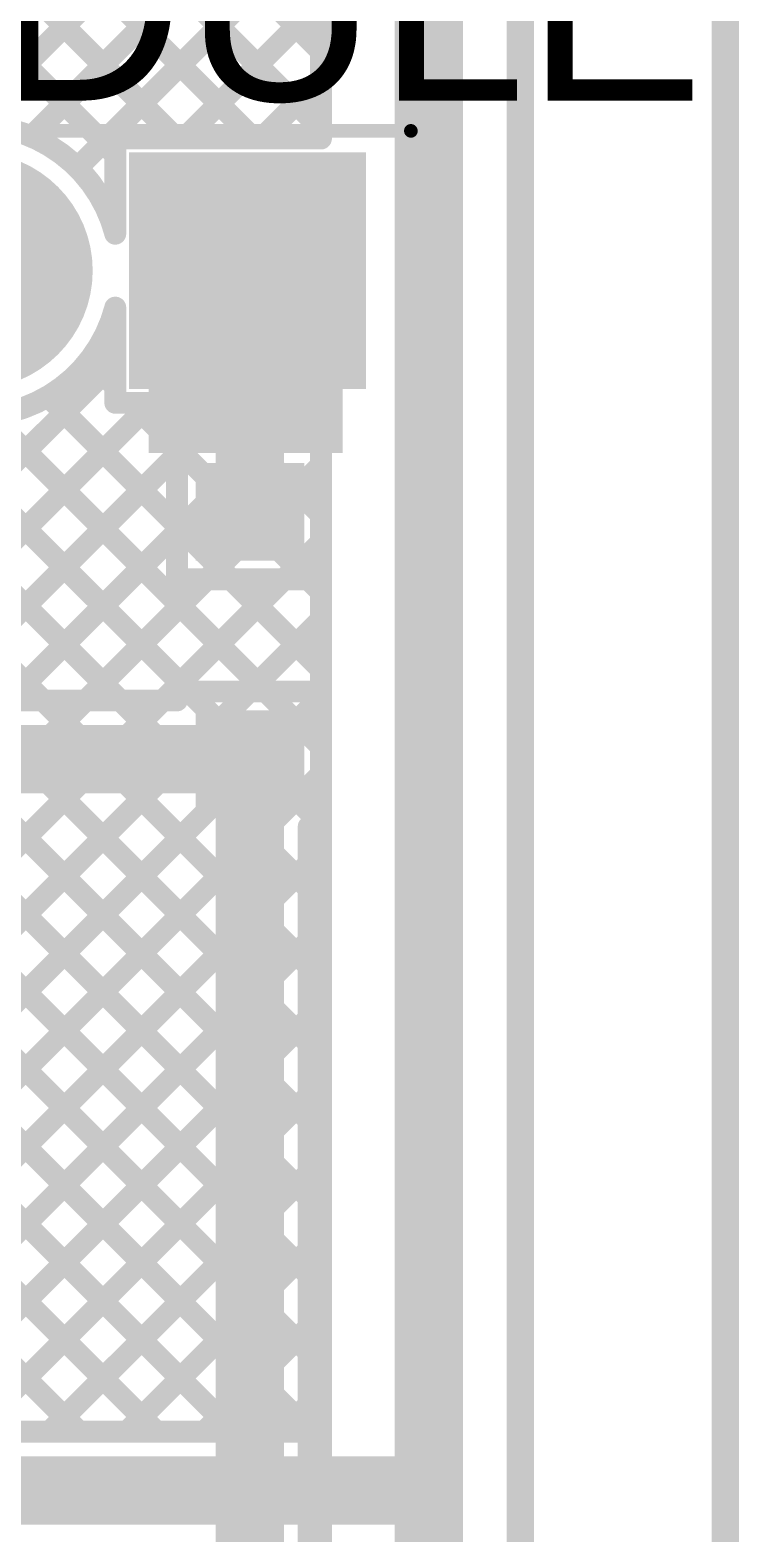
# Model space of a CAD drawing. Header units: millimetres. Extents: x -0.01 to 3.73, y -0.01 to 3.05.
# Drawn here: x 3.442 to 3.701, y 1.925 to 2.476 of the extents above; entities that cross this region are included whole.
import ezdxf

# ---------------------------------------------------------------- set-up
doc = ezdxf.new("R2010")
doc.units = ezdxf.units.MM
doc.header["$MEASUREMENT"] = 0
for name, color, linetype in [('BottomLayer', 5, 'Continuous'), ('BottomPaste', 16, 'Continuous'), ('BottomSolder', 6, 'Continuous'), ('Mechanical1', 6, 'Continuous'), ('Mechanical2', 216, 'Continuous'), ('MultiLayer', 9, 'Continuous'), ('PadHoleLayer', 156, 'Continuous'), ('TopLayer', 1, 'Continuous'), ('TopOverlay', 2, 'Continuous'), ('TopSolder', 216, 'Continuous'), ('ViaHoleLayer', 16, 'Continuous')]:
    doc.layers.add(name, color=color, linetype=linetype)
doc.styles.add('Arial', font='', dxfattribs={"height": 0.2})
doc.styles.get('Arial').set_extended_font_data('Arial')

# ---------------------------------------------------------------- blocks, each defined once
blk = doc.blocks.new('HC_12_M______8')
at = {"layer": 'BottomLayer'}
blk.add_hatch(color=5, dxfattribs=at).paths.add_polyline_path([(0.01181, -0.02047), (0.09055, -0.02047), (0.09055, -0.09921), (0.01181, -0.09921)])
h = blk.add_hatch(color=5, dxfattribs=at)
edge = h.paths.add_edge_path()
edge.add_arc((0.05118, -0.15984), 0.03937, 0, 360)
at = {"layer": 'BottomSolder'}
blk.add_hatch(color=6, dxfattribs=at).paths.add_polyline_path([(0.00781, -0.01647), (0.09455, -0.01647), (0.09455, -0.10321), (0.00781, -0.10321)])
h = blk.add_hatch(color=6, dxfattribs=at)
edge = h.paths.add_edge_path()
edge.add_arc((0.05118, -0.15984), 0.04337, 0, 360)
at = {"layer": 'MultiLayer'}
blk.add_hatch(color=9, dxfattribs=at).paths.add_polyline_path([(0.01181, -0.02047), (0.09055, -0.02047), (0.09055, -0.09921), (0.01181, -0.09921)])
h = blk.add_hatch(color=9, dxfattribs=at)
edge = h.paths.add_edge_path()
edge.add_arc((0.05118, -0.15984), 0.03937, 0, 360)
at = {"layer": 'PadHoleLayer'}
h = blk.add_hatch(color=156, dxfattribs=at)
edge = h.paths.add_edge_path()
edge.add_arc((0.05118, -0.05984), 0.01969, 0, 360)
at = {"layer": 'TopLayer'}
blk.add_hatch(color=1, dxfattribs=at).paths.add_polyline_path([(0.01181, -0.02047), (0.09055, -0.02047), (0.09055, -0.09921), (0.01181, -0.09921)])
h = blk.add_hatch(color=1, dxfattribs=at)
edge = h.paths.add_edge_path()
edge.add_arc((0.05118, -0.15984), 0.03937, 0, 360)
at = {"layer": 'TopOverlay'}
blk.add_hatch(color=2, dxfattribs=at).paths.add_polyline_path([(0.09398, -0.096), (0.11797, -0.096), (0.11797, -0.025), (0.09398, -0.025)])
at = {"layer": 'TopSolder'}
blk.add_hatch(color=216, dxfattribs=at).paths.add_polyline_path([(0.00781, -0.01647), (0.09455, -0.01647), (0.09455, -0.10321), (0.00781, -0.10321)])
h = blk.add_hatch(color=216, dxfattribs=at)
edge = h.paths.add_edge_path()
edge.add_arc((0.05118, -0.15984), 0.04337, 0, 360)
at = {"layer": 'TopOverlay', "const_width": 0.005}
for points in [[(0, -0.51968), (0, 0)], [(1.07874, 0), (0, 0)]]:
    blk.add_lwpolyline(points, dxfattribs=at)
at = {"layer": 'TopOverlay', "const_width": 0.0025}
blk.add_lwpolyline([(-0.00125, 0, 1), (0.00125, 0, 1)], format="xyb", close=True, dxfattribs=at)
blk.add_lwpolyline([(-0.00125, 0, 1), (0.00125, 0, 1)], format="xyb", close=True, dxfattribs=at)
blk = doc.blocks.new('SOD_323_B_140')
at = {"layer": 'BottomLayer'}
for points in [[(-0.02953, -0.01772), (-0.06102, -0.01772), (-0.06102, 0.01772), (-0.02953, 0.01772)], [(0.06102, -0.01772), (0.02953, -0.01772), (0.02953, 0.01772), (0.06102, 0.01772)]]:
    blk.add_hatch(color=5, dxfattribs=at).paths.add_polyline_path(points)
at = {"layer": 'BottomPaste'}
for points in [[(-0.02953, -0.01772), (-0.06102, -0.01772), (-0.06102, 0.01772), (-0.02953, 0.01772)], [(0.06102, -0.01772), (0.02953, -0.01772), (0.02953, 0.01772), (0.06102, 0.01772)]]:
    blk.add_hatch(color=16, dxfattribs=at).paths.add_polyline_path(points)
at = {"layer": 'BottomSolder'}
for points in [[(-0.02736, -0.01988), (-0.06319, -0.01988), (-0.06319, 0.01988), (-0.02736, 0.01988)], [(0.06319, -0.01988), (0.02736, -0.01988), (0.02736, 0.01988), (0.06319, 0.01988)]]:
    blk.add_hatch(color=6, dxfattribs=at).paths.add_polyline_path(points)

msp = doc.modelspace()

# ---------------------------------------------------------------- hatches: boundary and pattern name
at = {"layer": 'BottomLayer'}
h = msp.add_hatch(color=5, dxfattribs=at)
edge = h.paths.add_edge_path()
edge.add_arc((3.5875, 1.942), 0.01181, 0, 360)
at = {"layer": 'TopLayer'}
h = msp.add_hatch(color=1, dxfattribs=at)
edge = h.paths.add_edge_path()
edge.add_arc((3.5875, 1.942), 0.01181, 0, 360)
at = {"layer": 'ViaHoleLayer'}
h = msp.add_hatch(color=16, dxfattribs=at)
edge = h.paths.add_edge_path()
edge.add_arc((3.5875, 1.942), 0.00591, 0, 360)

# ---------------------------------------------------------------- linework, layer by layer
at = {"layer": 'BottomLayer'}
for points, const_width in [([(3.52107, 2.38756), (3.522, 2.38663)], 0.025), ([(3.522, 2.29928), (3.522, 2.38663)], 0.025), ([(3.4727, 2.33919), (3.4727, 2.37404)], 0.008), ([(3.36523, 2.36781), (3.49957, 2.23347)], 0.008), ([(3.34874, 2.23022), (3.4727, 2.35418)], 0.008), ([(3.35328, 2.35147), (3.47453, 2.23022)], 0.008), ([(3.46316, 2.35474), (3.4727, 2.34519)], 0.008), ([(3.33518, 2.34129), (3.44625, 2.23022)], 0.008), ([(3.44808, 2.34153), (3.49528, 2.29432)], 0.008), ([(3.37703, 2.23022), (3.48599, 2.33919)], 0.008), ([(3.42682, 2.3345), (3.52785, 2.23347)], 0.008), ([(3.4727, 2.33919), (3.5005, 2.33919)], 0.008), ([(3.4787, 2.33919), (3.49528, 2.32261)], 0.008), ([(3.5005, 2.32402), (3.5005, 2.33919)], 0.008), ([(3.49528, 2.32402), (3.5005, 2.32402)], 0.008), ([(3.49528, 2.27453), (3.49528, 2.32402)], 0.008), ([(3.49528, 2.3202), (3.49911, 2.32402)], 0.008), ([(3.40531, 2.23022), (3.49528, 2.3202)], 0.008), ([(3.4336, 2.23022), (3.49528, 2.29191)], 0.008), ([(3.46188, 2.23022), (3.50618, 2.27453)], 0.008), ([(3.49017, 2.23022), (3.53447, 2.27453)], 0.008), ([(3.49528, 2.27453), (3.548, 2.27453)], 0.008), ([(3.51508, 2.27453), (3.548, 2.24161)], 0.008), ([(3.54337, 2.27453), (3.548, 2.26989)], 0.008), ([(3.548, 2.23347), (3.548, 2.27453)], 0.008), ([(3.5217, 2.23347), (3.548, 2.25977)], 0.008), ([(3.00791, 2.23022), (3.49528, 2.23022)], 0.008), ([(3.49528, 2.23347), (3.548, 2.23347)], 0.008), ([(3.49528, 2.23022), (3.49528, 2.23347)], 0.008), ([(2.999, 2.20872), (3.522, 2.20872)], 0.025), ([(3.522, 1.775), (3.522, 2.20872)], 0.025), ([(3.5435, 2.18398), (3.548, 2.18398)], 0.008), ([(3.5435, 1.775), (3.5435, 2.18398)], 0.008), ([(3.548, 0.1162), (3.548, 2.18398)], 0.008), ([(3.5435, 2.17042), (3.548, 2.17492)], 0.008), ([(3.5435, 2.16126), (3.548, 2.15676)], 0.008), ([(3.5435, 2.14214), (3.548, 2.14664)], 0.008), ([(3.5435, 2.13297), (3.548, 2.12847)], 0.008), ([(3.5435, 2.11385), (3.548, 2.11835)], 0.008), ([(3.5435, 2.10469), (3.548, 2.10019)], 0.008), ([(3.5435, 2.08557), (3.548, 2.09007)], 0.008), ([(3.5435, 2.0764), (3.548, 2.0719)], 0.008), ([(3.5435, 2.05728), (3.548, 2.06178)], 0.008), ([(3.5435, 2.04812), (3.548, 2.04362)], 0.008), ([(3.5435, 2.029), (3.548, 2.0335)], 0.008), ([(3.5435, 2.01983), (3.548, 2.01533)], 0.008), ([(3.5435, 2.00072), (3.548, 2.00522)], 0.008), ([(3.5435, 1.99155), (3.548, 1.98705)], 0.008), ([(3.5435, 1.97243), (3.548, 1.97693)], 0.008), ([(3.5435, 1.96327), (3.548, 1.95877)], 0.008), ([(3.5435, 1.94415), (3.548, 1.94865)], 0.008), ([(3.5435, 1.93498), (3.548, 1.93048)], 0.008)]:
    msp.add_lwpolyline(points, dxfattribs=dict(at, const_width=const_width))
for points, const_width in [([(3.51482, 2.38756, 1), (3.52732, 2.38756, 1)], 0.0125), ([(3.51575, 2.38663, 1), (3.52825, 2.38663, 1)], 0.0125), ([(3.51575, 2.38663, 1), (3.52825, 2.38663, 1)], 0.0125), ([(3.4707, 2.37404, 1), (3.4747, 2.37404, 1)], 0.004), ([(3.4707, 2.37404, 1), (3.4747, 2.37404, 1)], 0.004), ([(3.46116, 2.35474, 1), (3.46516, 2.35474, 1)], 0.004), ([(3.4707, 2.35418, 1), (3.4747, 2.35418, 1)], 0.004), ([(3.44608, 2.34153, 1), (3.45008, 2.34153, 1)], 0.004), ([(3.4707, 2.34519, 1), (3.4747, 2.34519, 1)], 0.004), ([(3.4707, 2.33919, 1), (3.4747, 2.33919, 1)], 0.004), ([(3.4707, 2.33919, 1), (3.4747, 2.33919, 1)], 0.004), ([(3.4767, 2.33919, 1), (3.4807, 2.33919, 1)], 0.004), ([(3.48399, 2.33919, 1), (3.48799, 2.33919, 1)], 0.004), ([(3.4985, 2.33919, 1), (3.5025, 2.33919, 1)], 0.004), ([(3.4985, 2.33919, 1), (3.5025, 2.33919, 1)], 0.004), ([(3.49328, 2.32402, 1), (3.49728, 2.32402, 1)], 0.004), ([(3.49328, 2.32402, 1), (3.49728, 2.32402, 1)], 0.004), ([(3.49711, 2.32402, 1), (3.50111, 2.32402, 1)], 0.004), ([(3.4985, 2.32402, 1), (3.5025, 2.32402, 1)], 0.004), ([(3.4985, 2.32402, 1), (3.5025, 2.32402, 1)], 0.004), ([(3.49328, 2.32261, 1), (3.49728, 2.32261, 1)], 0.004), ([(3.49328, 2.3202, 1), (3.49728, 2.3202, 1)], 0.004), ([(3.49328, 2.3202, 1), (3.49728, 2.3202, 1)], 0.004), ([(3.51575, 2.29928, 1), (3.52825, 2.29928, 1)], 0.0125), ([(3.49328, 2.29432, 1), (3.49728, 2.29432, 1)], 0.004), ([(3.49328, 2.29191, 1), (3.49728, 2.29191, 1)], 0.004), ([(3.49328, 2.27453, 1), (3.49728, 2.27453, 1)], 0.004), ([(3.49328, 2.27453, 1), (3.49728, 2.27453, 1)], 0.004), ([(3.50418, 2.27453, 1), (3.50818, 2.27453, 1)], 0.004), ([(3.51308, 2.27453, 1), (3.51708, 2.27453, 1)], 0.004), ([(3.53247, 2.27453, 1), (3.53647, 2.27453, 1)], 0.004), ([(3.54137, 2.27453, 1), (3.54537, 2.27453, 1)], 0.004), ([(3.546, 2.27453, 1), (3.55, 2.27453, 1)], 0.004), ([(3.546, 2.27453, 1), (3.55, 2.27453, 1)], 0.004), ([(3.546, 2.26989, 1), (3.55, 2.26989, 1)], 0.004), ([(3.546, 2.25977, 1), (3.55, 2.25977, 1)], 0.004), ([(3.546, 2.24161, 1), (3.55, 2.24161, 1)], 0.004), ([(3.44425, 2.23022, 1), (3.44825, 2.23022, 1)], 0.004), ([(3.45988, 2.23022, 1), (3.46388, 2.23022, 1)], 0.004), ([(3.47253, 2.23022, 1), (3.47653, 2.23022, 1)], 0.004), ([(3.48817, 2.23022, 1), (3.49217, 2.23022, 1)], 0.004), ([(3.49328, 2.23347, 1), (3.49728, 2.23347, 1)], 0.004), ([(3.49328, 2.23347, 1), (3.49728, 2.23347, 1)], 0.004), ([(3.49328, 2.23022, 1), (3.49728, 2.23022, 1)], 0.004), ([(3.49328, 2.23022, 1), (3.49728, 2.23022, 1)], 0.004), ([(3.49757, 2.23347, 1), (3.50157, 2.23347, 1)], 0.004), ([(3.5197, 2.23347, 1), (3.5237, 2.23347, 1)], 0.004), ([(3.52585, 2.23347, 1), (3.52985, 2.23347, 1)], 0.004), ([(3.546, 2.23347, 1), (3.55, 2.23347, 1)], 0.004), ([(3.546, 2.23347, 1), (3.55, 2.23347, 1)], 0.004), ([(3.51575, 2.20872, 1), (3.52825, 2.20872, 1)], 0.0125), ([(3.51575, 2.20872, 1), (3.52825, 2.20872, 1)], 0.0125), ([(3.5415, 2.18398, 1), (3.5455, 2.18398, 1)], 0.004), ([(3.5415, 2.18398, 1), (3.5455, 2.18398, 1)], 0.004), ([(3.546, 2.18398, 1), (3.55, 2.18398, 1)], 0.004), ([(3.546, 2.18398, 1), (3.55, 2.18398, 1)], 0.004), ([(3.546, 2.17492, 1), (3.55, 2.17492, 1)], 0.004), ([(3.5415, 2.17042, 1), (3.5455, 2.17042, 1)], 0.004), ([(3.5415, 2.16126, 1), (3.5455, 2.16126, 1)], 0.004), ([(3.546, 2.15676, 1), (3.55, 2.15676, 1)], 0.004), ([(3.5415, 2.14214, 1), (3.5455, 2.14214, 1)], 0.004), ([(3.546, 2.14664, 1), (3.55, 2.14664, 1)], 0.004), ([(3.5415, 2.13297, 1), (3.5455, 2.13297, 1)], 0.004), ([(3.546, 2.12847, 1), (3.55, 2.12847, 1)], 0.004), ([(3.546, 2.11835, 1), (3.55, 2.11835, 1)], 0.004), ([(3.5415, 2.11385, 1), (3.5455, 2.11385, 1)], 0.004), ([(3.5415, 2.10469, 1), (3.5455, 2.10469, 1)], 0.004), ([(3.546, 2.10019, 1), (3.55, 2.10019, 1)], 0.004), ([(3.546, 2.09007, 1), (3.55, 2.09007, 1)], 0.004), ([(3.5415, 2.08557, 1), (3.5455, 2.08557, 1)], 0.004), ([(3.5415, 2.0764, 1), (3.5455, 2.0764, 1)], 0.004), ([(3.546, 2.0719, 1), (3.55, 2.0719, 1)], 0.004), ([(3.546, 2.06178, 1), (3.55, 2.06178, 1)], 0.004), ([(3.5415, 2.05728, 1), (3.5455, 2.05728, 1)], 0.004), ([(3.5415, 2.04812, 1), (3.5455, 2.04812, 1)], 0.004), ([(3.546, 2.04362, 1), (3.55, 2.04362, 1)], 0.004), ([(3.546, 2.0335, 1), (3.55, 2.0335, 1)], 0.004), ([(3.5415, 2.029, 1), (3.5455, 2.029, 1)], 0.004), ([(3.5415, 2.01983, 1), (3.5455, 2.01983, 1)], 0.004), ([(3.546, 2.01533, 1), (3.55, 2.01533, 1)], 0.004), ([(3.546, 2.00522, 1), (3.55, 2.00522, 1)], 0.004), ([(3.5415, 2.00072, 1), (3.5455, 2.00072, 1)], 0.004), ([(3.5415, 1.99155, 1), (3.5455, 1.99155, 1)], 0.004), ([(3.546, 1.98705, 1), (3.55, 1.98705, 1)], 0.004), ([(3.546, 1.97693, 1), (3.55, 1.97693, 1)], 0.004), ([(3.5415, 1.97243, 1), (3.5455, 1.97243, 1)], 0.004), ([(3.5415, 1.96327, 1), (3.5455, 1.96327, 1)], 0.004), ([(3.546, 1.95877, 1), (3.55, 1.95877, 1)], 0.004), ([(3.5415, 1.94415, 1), (3.5455, 1.94415, 1)], 0.004), ([(3.546, 1.94865, 1), (3.55, 1.94865, 1)], 0.004), ([(3.5415, 1.93498, 1), (3.5455, 1.93498, 1)], 0.004), ([(3.546, 1.93048, 1), (3.55, 1.93048, 1)], 0.004)]:
    msp.add_lwpolyline(points, format="xyb", close=True, dxfattribs=dict(at, const_width=const_width))
at = {"layer": 'BottomLayer', "const_width": 0.008}
msp.add_lwpolyline([(3.4727, 2.37404, -0.804246), (3.36853, 2.3782)], format="xyb", dxfattribs=at)
at = {"layer": 'Mechanical1', "const_width": 0.01}
msp.add_lwpolyline([(3.696, 1.66744), (3.696, 2.945)], dxfattribs=at)
at = {"layer": 'Mechanical2', "const_width": 0.01}
msp.add_lwpolyline([(3.621, 2.945), (3.621, 0)], dxfattribs=at)
at = {"layer": 'TopLayer'}
for points, const_width in [([(3.05675, 2.846), (3.4727, 2.43004)], 0.008), ([(3.08503, 2.846), (3.4951, 2.43593)], 0.008), ([(3.11331, 2.846), (3.52338, 2.43593)], 0.008), ([(3.548, 2.43593), (3.548, 2.7315)], 0.008), ([(3.5875, 1.942), (3.5875, 2.6925)], 0.025), ([(3.44203, 2.43664), (3.548, 2.54262)], 0.008), ([(3.41793, 2.44084), (3.48814, 2.51104)], 0.008), ([(3.45889, 2.42522), (3.548, 2.51433)], 0.008), ([(3.47656, 2.51104), (3.548, 2.4396)], 0.008), ([(3.50398, 2.5119), (3.548, 2.46788)], 0.008), ([(3.49788, 2.43593), (3.548, 2.48605)], 0.008), ([(3.52616, 2.43593), (3.548, 2.45777)], 0.008), ([(3.4727, 2.40108), (3.4727, 2.43593)], 0.008), ([(3.4727, 2.43593), (3.548, 2.43593)], 0.008), ([(3.47025, 2.4083), (3.4727, 2.41075)], 0.008), ([(3.4727, 2.33919), (3.4727, 2.37404)], 0.008), ([(3.36523, 2.36781), (3.548, 2.18504)], 0.008), ([(3.26044, 2.35946), (3.548, 2.0719)], 0.008), ([(3.08102, 1.9625), (3.4727, 2.35418)], 0.008), ([(3.35328, 2.35147), (3.548, 2.15676)], 0.008), ([(3.46316, 2.35474), (3.4727, 2.34519)], 0.008), ([(3.24569, 2.34592), (3.548, 2.04362)], 0.008), ([(3.30686, 2.34132), (3.548, 2.10019)], 0.008), ([(3.33518, 2.34129), (3.548, 2.12847)], 0.008), ([(3.44808, 2.34153), (3.548, 2.24161)], 0.008), ([(3.1093, 1.9625), (3.48599, 2.33919)], 0.008), ([(3.13759, 1.9625), (3.51428, 2.33919)], 0.008), ([(3.16587, 1.9625), (3.54256, 2.33919)], 0.008), ([(3.42682, 2.3345), (3.548, 2.21332)], 0.008), ([(3.4727, 2.33919), (3.548, 2.33919)], 0.008), ([(3.4787, 2.33919), (3.548, 2.26989)], 0.008), ([(3.50699, 2.33919), (3.548, 2.29818)], 0.008), ([(3.53527, 2.33919), (3.548, 2.32646)], 0.008), ([(3.548, 1.9625), (3.548, 2.33919)], 0.008), ([(3.24253, 2.3208), (3.548, 2.01533)], 0.008), ([(3.19416, 1.9625), (3.548, 2.31634)], 0.008), ([(3.23223, 2.30282), (3.548, 1.98705)], 0.008), ([(3.21809, 2.28868), (3.54427, 1.9625)], 0.008), ([(3.22244, 1.9625), (3.548, 2.28806)], 0.008), ([(3.14541, 2.2765), (3.45941, 1.9625)], 0.008), ([(3.1737, 2.2765), (3.4877, 1.9625)], 0.008), ([(3.2015, 2.27698), (3.51598, 1.9625)], 0.008), ([(3.25073, 1.9625), (3.548, 2.25977)], 0.008), ([(3.27901, 1.9625), (3.548, 2.23149)], 0.008), ([(3.30729, 1.9625), (3.548, 2.20321)], 0.008), ([(3.33558, 1.9625), (3.548, 2.17492)], 0.008), ([(3.36386, 1.9625), (3.548, 2.14664)], 0.008), ([(3.39215, 1.9625), (3.548, 2.11835)], 0.008), ([(3.42043, 1.9625), (3.548, 2.09007)], 0.008), ([(3.44872, 1.9625), (3.548, 2.06178)], 0.008), ([(3.477, 1.9625), (3.548, 2.0335)], 0.008), ([(3.50528, 1.9625), (3.548, 2.00522)], 0.008), ([(3.53357, 1.9625), (3.548, 1.97693)], 0.008), ([(1.678, 1.9625), (3.548, 1.9625)], 0.008), ([(1.654, 1.941), (3.5865, 1.941)], 0.025), ([(3.5865, 1.941), (3.5875, 1.942)], 0.025), ([(3.5875, 1.21685), (3.5875, 1.942)], 0.025)]:
    msp.add_lwpolyline(points, dxfattribs=dict(at, const_width=const_width))
for points, const_width in [([(3.546, 2.46788, 1), (3.55, 2.46788, 1)], 0.004), ([(3.546, 2.45777, 1), (3.55, 2.45777, 1)], 0.004), ([(3.546, 2.4396, 1), (3.55, 2.4396, 1)], 0.004), ([(3.44003, 2.43664, 1), (3.44403, 2.43664, 1)], 0.004), ([(3.4707, 2.43593, 1), (3.4747, 2.43593, 1)], 0.004), ([(3.4707, 2.43593, 1), (3.4747, 2.43593, 1)], 0.004), ([(3.4931, 2.43593, 1), (3.4971, 2.43593, 1)], 0.004), ([(3.49588, 2.43593, 1), (3.49988, 2.43593, 1)], 0.004), ([(3.52138, 2.43593, 1), (3.52538, 2.43593, 1)], 0.004), ([(3.52416, 2.43593, 1), (3.52816, 2.43593, 1)], 0.004), ([(3.546, 2.43593, 1), (3.55, 2.43593, 1)], 0.004), ([(3.546, 2.43593, 1), (3.55, 2.43593, 1)], 0.004), ([(3.4707, 2.43004, 1), (3.4747, 2.43004, 1)], 0.004), ([(3.45689, 2.42522, 1), (3.46089, 2.42522, 1)], 0.004), ([(3.46825, 2.4083, 1), (3.47225, 2.4083, 1)], 0.004), ([(3.4707, 2.41075, 1), (3.4747, 2.41075, 1)], 0.004), ([(3.4707, 2.40108, 1), (3.4747, 2.40108, 1)], 0.004), ([(3.4707, 2.40108, 1), (3.4747, 2.40108, 1)], 0.004), ([(3.4707, 2.37404, 1), (3.4747, 2.37404, 1)], 0.004), ([(3.4707, 2.37404, 1), (3.4747, 2.37404, 1)], 0.004), ([(3.46116, 2.35474, 1), (3.46516, 2.35474, 1)], 0.004), ([(3.4707, 2.35418, 1), (3.4747, 2.35418, 1)], 0.004), ([(3.44608, 2.34153, 1), (3.45008, 2.34153, 1)], 0.004), ([(3.4707, 2.34519, 1), (3.4747, 2.34519, 1)], 0.004), ([(3.4707, 2.33919, 1), (3.4747, 2.33919, 1)], 0.004), ([(3.4707, 2.33919, 1), (3.4747, 2.33919, 1)], 0.004), ([(3.4767, 2.33919, 1), (3.4807, 2.33919, 1)], 0.004), ([(3.48399, 2.33919, 1), (3.48799, 2.33919, 1)], 0.004), ([(3.50499, 2.33919, 1), (3.50899, 2.33919, 1)], 0.004), ([(3.51228, 2.33919, 1), (3.51628, 2.33919, 1)], 0.004), ([(3.53327, 2.33919, 1), (3.53727, 2.33919, 1)], 0.004), ([(3.54056, 2.33919, 1), (3.54456, 2.33919, 1)], 0.004), ([(3.546, 2.33919, 1), (3.55, 2.33919, 1)], 0.004), ([(3.546, 2.33919, 1), (3.55, 2.33919, 1)], 0.004), ([(3.546, 2.32646, 1), (3.55, 2.32646, 1)], 0.004), ([(3.546, 2.31634, 1), (3.55, 2.31634, 1)], 0.004), ([(3.546, 2.29818, 1), (3.55, 2.29818, 1)], 0.004), ([(3.546, 2.28806, 1), (3.55, 2.28806, 1)], 0.004), ([(3.546, 2.26989, 1), (3.55, 2.26989, 1)], 0.004), ([(3.546, 2.25977, 1), (3.55, 2.25977, 1)], 0.004), ([(3.546, 2.24161, 1), (3.55, 2.24161, 1)], 0.004), ([(3.546, 2.23149, 1), (3.55, 2.23149, 1)], 0.004), ([(3.546, 2.21332, 1), (3.55, 2.21332, 1)], 0.004), ([(3.546, 2.20321, 1), (3.55, 2.20321, 1)], 0.004), ([(3.546, 2.18504, 1), (3.55, 2.18504, 1)], 0.004), ([(3.546, 2.17492, 1), (3.55, 2.17492, 1)], 0.004), ([(3.546, 2.15676, 1), (3.55, 2.15676, 1)], 0.004), ([(3.546, 2.14664, 1), (3.55, 2.14664, 1)], 0.004), ([(3.546, 2.12847, 1), (3.55, 2.12847, 1)], 0.004), ([(3.546, 2.11835, 1), (3.55, 2.11835, 1)], 0.004), ([(3.546, 2.10019, 1), (3.55, 2.10019, 1)], 0.004), ([(3.546, 2.09007, 1), (3.55, 2.09007, 1)], 0.004), ([(3.546, 2.0719, 1), (3.55, 2.0719, 1)], 0.004), ([(3.546, 2.06178, 1), (3.55, 2.06178, 1)], 0.004), ([(3.546, 2.04362, 1), (3.55, 2.04362, 1)], 0.004), ([(3.546, 2.0335, 1), (3.55, 2.0335, 1)], 0.004), ([(3.546, 2.01533, 1), (3.55, 2.01533, 1)], 0.004), ([(3.546, 2.00522, 1), (3.55, 2.00522, 1)], 0.004), ([(3.546, 1.98705, 1), (3.55, 1.98705, 1)], 0.004), ([(3.546, 1.97693, 1), (3.55, 1.97693, 1)], 0.004), ([(3.44672, 1.9625, 1), (3.45072, 1.9625, 1)], 0.004), ([(3.45741, 1.9625, 1), (3.46141, 1.9625, 1)], 0.004), ([(3.475, 1.9625, 1), (3.479, 1.9625, 1)], 0.004), ([(3.4857, 1.9625, 1), (3.4897, 1.9625, 1)], 0.004), ([(3.50328, 1.9625, 1), (3.50728, 1.9625, 1)], 0.004), ([(3.51398, 1.9625, 1), (3.51798, 1.9625, 1)], 0.004), ([(3.53157, 1.9625, 1), (3.53557, 1.9625, 1)], 0.004), ([(3.54227, 1.9625, 1), (3.54627, 1.9625, 1)], 0.004), ([(3.546, 1.9625, 1), (3.55, 1.9625, 1)], 0.004), ([(3.546, 1.9625, 1), (3.55, 1.9625, 1)], 0.004), ([(3.58025, 1.941, 1), (3.59275, 1.941, 1)], 0.0125), ([(3.58025, 1.941, 1), (3.59275, 1.941, 1)], 0.0125), ([(3.58125, 1.942, 1), (3.59375, 1.942, 1)], 0.0125), ([(3.58125, 1.942, 1), (3.59375, 1.942, 1)], 0.0125), ([(3.58125, 1.942, 1), (3.59375, 1.942, 1)], 0.0125)]:
    msp.add_lwpolyline(points, format="xyb", close=True, dxfattribs=dict(at, const_width=const_width))
at = {"layer": 'TopLayer', "const_width": 0.008}
for points in [[(3.36853, 2.39692, -0.804246), (3.4727, 2.40108)], [(3.4727, 2.37404, -0.804246), (3.36853, 2.3782)]]:
    msp.add_lwpolyline(points, format="xyb", dxfattribs=at)

# ---------------------------------------------------------------- block references
at = {"rotation": 270}
for name, p in [('HC_12_M______8', (3.58091, 2.43874)), ('SOD_323_B_140', (3.522, 2.254))]:
    msp.add_blockref(name, p, dxfattribs=at)

# ---------------------------------------------------------------- texts
at = {"layer": 'TopOverlay', "style": 'Arial'}
msp.add_text('SRX882-433MHZ MODULE', height=0.07, rotation=360, dxfattribs=at).set_placement((2.471, 2.44982))

doc.saveas('drawing.dxf')
